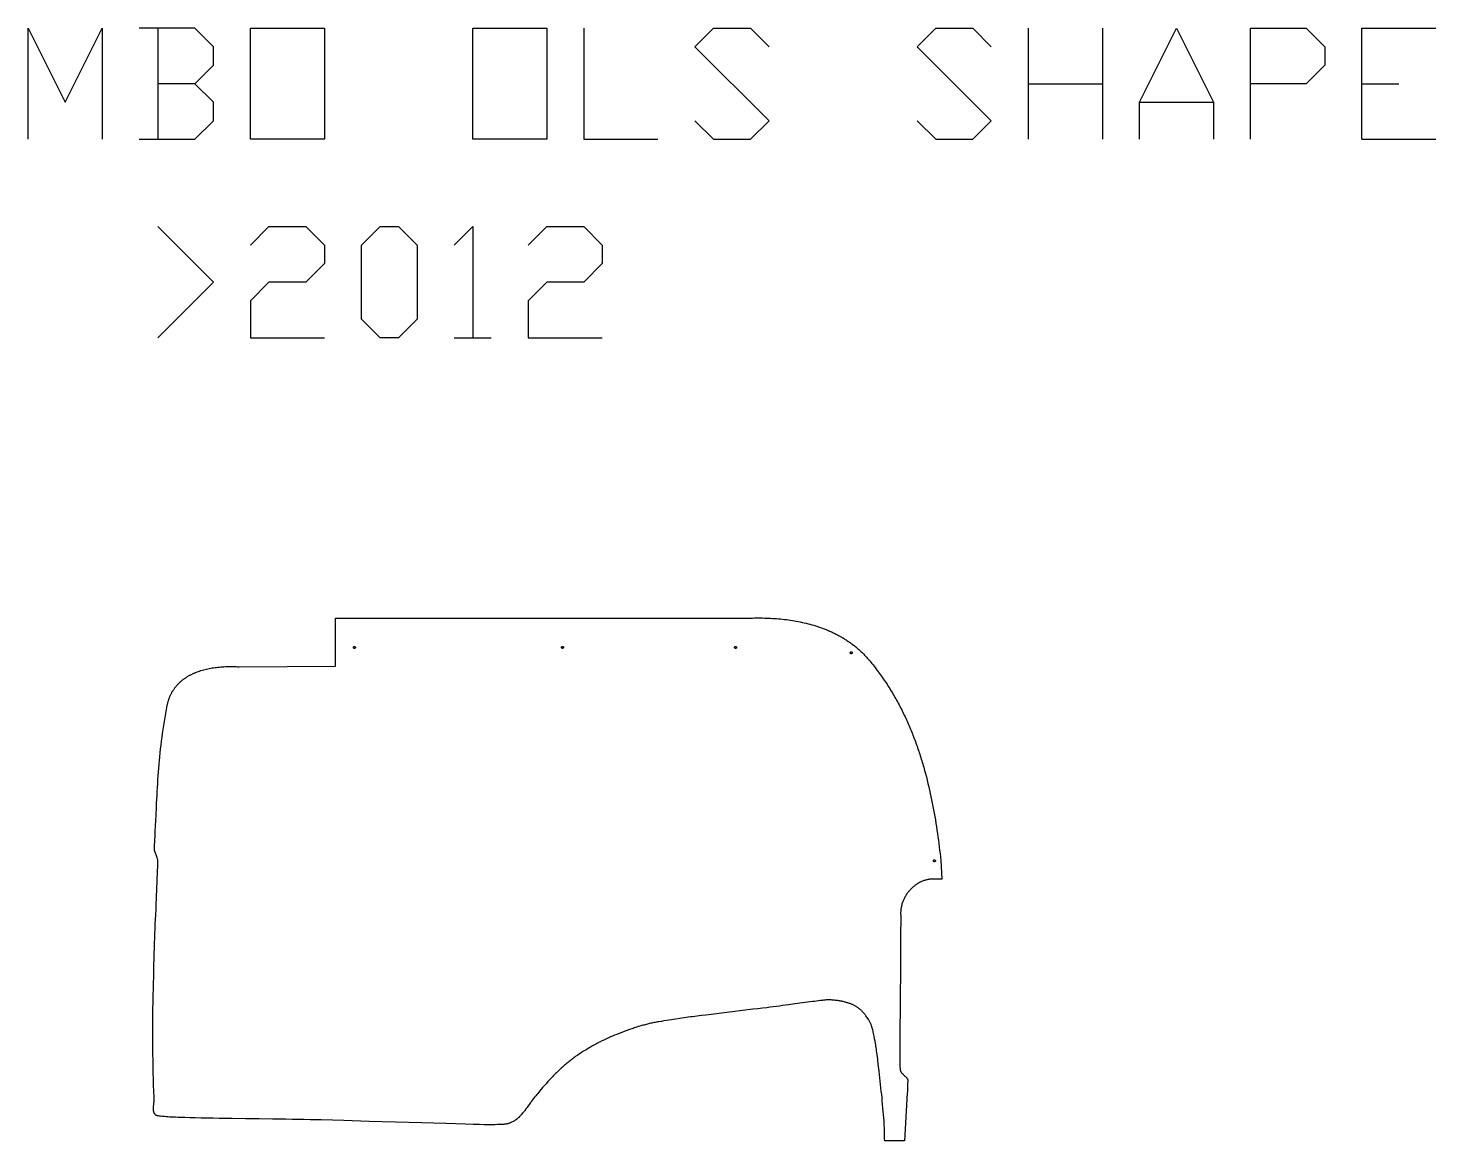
# Model space of a CAD drawing. Extents: x -3764 to 3128, y -3442 to 5238.
# Drawn here: x -242 to 2653, y 2949 to 5238 of the extents above; entities that cross this region are included whole.
import ezdxf

# ---------------------------------------------------------------- set-up
doc = ezdxf.new("R2010")
doc.units = 0
doc.layers.add('Default_Layer', color=1, linetype='CONTINUOUS')

msp = doc.modelspace()

# ---------------------------------------------------------------- linework, layer by layer
at = {"layer": 'Default_Layer'}
for points in [[(-242.5, 5009.4), (-242.5, 5238), (-166.3, 5085.6), (-90.1, 5238), (-90.1, 5009.4)], [(100.4, 5123.7), (138.5, 5161.8), (138.5, 5199.9), (100.4, 5238), (-13.9, 5238)], [(24.2, 5238), (24.2, 5009.4)], [(900.5, 5238), (900.5, 5009.4), (1052.9, 5009.4)], [(1129.1, 5047.5), (1167.2, 5009.4), (1243.4, 5009.4), (1281.5, 5047.5), (1129.1, 5199.9), (1167.2, 5238), (1243.4, 5238), (1281.5, 5199.9)], [(1586.3, 5047.5), (1624.4, 5009.4), (1700.6, 5009.4), (1738.7, 5047.5), (1586.3, 5199.9), (1624.4, 5238), (1700.6, 5238), (1738.7, 5199.9)], [(1814.9, 5009.4), (1814.9, 5238)], [(1967.3, 5238), (1967.3, 5009.4)], [(2043.5, 5009.4), (2043.5, 5085.6), (2119.7, 5238), (2195.9, 5085.6), (2195.9, 5009.4)], [(2272.1, 5009.4), (2272.1, 5238), (2386.4, 5238), (2424.5, 5199.9), (2424.5, 5161.8), (2386.4, 5123.7), (2272.1, 5123.7)], [(2500.7, 5009.4), (2500.7, 5238), (2653.1, 5238)], [(-13.9, 5009.4), (100.4, 5009.4), (138.5, 5047.5), (138.5, 5085.6), (100.4, 5123.7), (24.2, 5123.7)], [(1814.9, 5123.7), (1967.3, 5123.7)], [(2500.7, 5123.7), (2576.9, 5123.7)], [(2043.5, 5085.6), (2195.9, 5085.6)], [(2500.7, 5009.4), (2653.1, 5009.4)], [(24.2, 4829.8), (138.5, 4715.5), (24.2, 4601.2)], [(214.7, 4791.7), (252.8, 4829.8), (329, 4829.8), (367.1, 4791.7), (367.1, 4753.6), (329, 4715.5), (252.8, 4715.5), (214.7, 4677.4), (214.7, 4601.2), (367.1, 4601.2)], [(633.8, 4791.7), (671.9, 4829.8), (671.9, 4601.2)], [(786.2, 4791.7), (824.3, 4829.8), (900.5, 4829.8), (938.6, 4791.7), (938.6, 4753.6), (900.5, 4715.5), (824.3, 4715.5), (786.2, 4677.4), (786.2, 4601.2), (938.6, 4601.2)], [(633.8, 4601.2), (710, 4601.2)]]:
    msp.add_lwpolyline(points, dxfattribs=at)
for points in [[(214.7, 5009.4), (214.7, 5238), (367.1, 5238), (367.1, 5009.4), (214.7, 5009.4)], [(671.9, 5009.4), (671.9, 5238), (824.3, 5238), (824.3, 5009.4), (671.9, 5009.4)], [(481.4, 4601.2), (443.3, 4639.3), (443.3, 4791.7), (481.4, 4829.8), (519.5, 4829.8), (557.6, 4791.7), (557.6, 4639.3), (519.5, 4601.2), (481.4, 4601.2)], [(191.5, 3924.3), (389.7, 3925.7), (389.7, 4024.6), (1247.5, 4024.6), (1251.6, 4024.7), (1255.7, 4024.7), (1259.7, 4024.8), (1263.8, 4024.7), (1267.9, 4024.7), (1272, 4024.6), (1276.1, 4024.5), (1280.2, 4024.3), (1284.3, 4024.2), (1288.4, 4023.9), (1292.6, 4023.7), (1296.7, 4023.4), (1300.8, 4023), (1304.9, 4022.7), (1309, 4022.2), (1313.1, 4021.8), (1317.2, 4021.3), (1321.3, 4020.8), (1325.4, 4020.2), (1329.5, 4019.5), (1333.6, 4018.9), (1337.6, 4018.2), (1341.7, 4017.4), (1345.7, 4016.6), (1349.8, 4015.7), (1353.8, 4014.8), (1357.8, 4013.9), (1361.8, 4012.9), (1365.7, 4011.8), (1369.7, 4010.8), (1373.6, 4009.6), (1377.5, 4008.4), (1381.4, 4007.2), (1385.3, 4005.9), (1389.1, 4004.5), (1393, 4003.1), (1394.9, 4002.4), (1396.8, 4001.6), (1398.7, 4000.9), (1400.5, 4000.1), (1402.4, 3999.3), (1404.3, 3998.5), (1406.2, 3997.7), (1408, 3996.9), (1409.9, 3996.1), (1411.7, 3995.2), (1413.5, 3994.3), (1415.4, 3993.5), (1417.2, 3992.6), (1419, 3991.7), (1420.8, 3990.7), (1422.6, 3989.8), (1424.4, 3988.8), (1426.2, 3987.9), (1427.9, 3986.9), (1429.7, 3985.9), (1431.5, 3984.9), (1433.2, 3983.8), (1434.9, 3982.8), (1436.7, 3981.7), (1438.4, 3980.7), (1440.1, 3979.6), (1441.8, 3978.5), (1443.5, 3977.3), (1445.2, 3976.2), (1446.8, 3975), (1448.5, 3973.9), (1450.1, 3972.7), (1451.8, 3971.5), (1453.4, 3970.3), (1455, 3969), (1456.6, 3967.8), (1458.2, 3966.5), (1459.8, 3965.2), (1461.4, 3963.9), (1463, 3962.6), (1464.5, 3961.2), (1466.1, 3959.9), (1467.6, 3958.5), (1469.1, 3957.1), (1470.6, 3955.7), (1472.1, 3954.3), (1473.6, 3952.8), (1475.1, 3951.4), (1476.5, 3949.9), (1478, 3948.4), (1479.4, 3946.9), (1480.8, 3945.4), (1482.2, 3943.8), (1483.6, 3942.3), (1485, 3940.7), (1486.4, 3939.1), (1488.7, 3936.3), (1491, 3933.6), (1493.2, 3930.8), (1495.4, 3928.1), (1497.7, 3925.3), (1499.8, 3922.5), (1502, 3919.7), (1504.1, 3916.9), (1506.2, 3914.1), (1508.3, 3911.2), (1510.4, 3908.4), (1512.4, 3905.5), (1514.5, 3902.7), (1516.5, 3899.8), (1518.5, 3896.9), (1520.4, 3894), (1522.3, 3891.1), (1524.3, 3888.2), (1526.2, 3885.2), (1528, 3882.3), (1529.9, 3879.3), (1531.7, 3876.4), (1533.5, 3873.4), (1535.3, 3870.4), (1537.1, 3867.4), (1538.8, 3864.4), (1540.6, 3861.4), (1542.3, 3858.4), (1544, 3855.4), (1545.6, 3852.3), (1547.3, 3849.3), (1548.9, 3846.2), (1550.5, 3843.2), (1552.1, 3840.1), (1553.7, 3837), (1555.2, 3833.9), (1556.8, 3830.8), (1558.3, 3827.7), (1559.8, 3824.6), (1561.3, 3821.5), (1562.7, 3818.4), (1564.2, 3815.2), (1565.6, 3812.1), (1567, 3808.9), (1568.4, 3805.8), (1569.8, 3802.6), (1571.1, 3799.4), (1572.4, 3796.2), (1573.8, 3793), (1575.1, 3789.8), (1576.3, 3786.6), (1577.6, 3783.4), (1578.9, 3780.2), (1580.1, 3777), (1581.3, 3773.7), (1582.5, 3770.5), (1583.7, 3767.2), (1584.9, 3764), (1586, 3760.7), (1587.2, 3757.5), (1588.3, 3754.2), (1589.4, 3750.9), (1590.5, 3747.6), (1591.6, 3744.3), (1592.6, 3741), (1593.7, 3737.7), (1594.7, 3734.4), (1595.7, 3731.1), (1596.7, 3727.8), (1597.7, 3724.5), (1598.7, 3721.2), (1599.6, 3717.8), (1601.5, 3711.2), (1603.3, 3704.5), (1605.1, 3697.7), (1606.8, 3691), (1608.5, 3684.3), (1610.1, 3677.5), (1611.6, 3670.7), (1613.1, 3663.9), (1614.6, 3657.1), (1616, 3650.3), (1617.4, 3643.5), (1618.7, 3636.6), (1620, 3629.8), (1621.2, 3622.9), (1622.4, 3616), (1623.6, 3609.1), (1624.7, 3602.2), (1625.8, 3595.4), (1626.8, 3588.5), (1627.8, 3581.5), (1628.8, 3574.6), (1629.8, 3567.7), (1630.7, 3560.8), (1631.5, 3553.9), (1632.4, 3547), (1633.2, 3540.1), (1634, 3533.1), (1634.7, 3526.2), (1636.7, 3487.7), (1615.2, 3487.7), (1613.5, 3487.5), (1611.8, 3487.3), (1610.1, 3487), (1608.4, 3486.7), (1606.7, 3486.3), (1605.1, 3485.9), (1603.4, 3485.4), (1601.8, 3484.9), (1600.2, 3484.4), (1598.6, 3483.8), (1597, 3483.2), (1595.4, 3482.5), (1593.9, 3481.8), (1592.3, 3481), (1590.8, 3480.2), (1589.3, 3479.4), (1587.9, 3478.6), (1586.4, 3477.7), (1585, 3476.7), (1583.6, 3475.8), (1582.2, 3474.8), (1580.8, 3473.7), (1579.5, 3472.6), (1578.2, 3471.5), (1576.9, 3470.4), (1575.6, 3469.3), (1574.4, 3468.1), (1573.2, 3466.9), (1572, 3465.6), (1570.8, 3464.3), (1569.7, 3463), (1568.6, 3461.7), (1567.5, 3460.4), (1566.5, 3459), (1565.5, 3457.6), (1564.5, 3456.2), (1563.6, 3454.7), (1562.6, 3453.3), (1561.8, 3451.8), (1560.9, 3450.3), (1560.1, 3448.8), (1559.3, 3447.2), (1558.6, 3445.7), (1557.9, 3444.1), (1557.2, 3442.5), (1556.6, 3440.9), (1556, 3439.3), (1555.5, 3437.7), (1555, 3436.1), (1554.5, 3434.4), (1554.1, 3432.8), (1553.7, 3431.1), (1553.4, 3429.4), (1553.1, 3427.7), (1552.8, 3426), (1552.6, 3424.3), (1552.4, 3422.6), (1552.3, 3420.9), (1552.2, 3419.2), (1552.2, 3417.4), (1552.2, 3415.7), (1552.3, 3414), (1552.4, 3412.2), (1552.5, 3410.5), (1552.2, 3368.5), (1551.9, 3320.8), (1551.1, 3221.9), (1550.8, 3177.6), (1550.5, 3141.3), (1550.4, 3127.1), (1550.4, 3116.2), (1550.4, 3109), (1550.4, 3107), (1550.4, 3105.9), (1550.6, 3102.2), (1550.8, 3100.2), (1551, 3098.3), (1551.1, 3097.3), (1551.2, 3096.4), (1551.3, 3095.5), (1551.5, 3094.7), (1551.7, 3093.9), (1551.9, 3093.1), (1552.1, 3092.5), (1552.3, 3091.9), (1552.6, 3091.3), (1552.9, 3090.8), (1553.3, 3090.2), (1553.7, 3089.7), (1554.1, 3089.1), (1554.5, 3088.6), (1555, 3088.1), (1555.5, 3087.6), (1556.4, 3086.6), (1557.3, 3085.8), (1558, 3085), (1558.6, 3084.4), (1559.2, 3083.9), (1559.8, 3083.3), (1561, 3082.2), (1562.1, 3081.2), (1562.6, 3080.9), (1562.9, 3080.6), (1563.3, 3080.1), (1563.8, 3079.6), (1564.2, 3079.1), (1564.6, 3078.6), (1565.1, 3077.8), (1565.4, 3077.3), (1565.7, 3076.8), (1566, 3076.3), (1566.3, 3075.7), (1566.5, 3075.1), (1566.6, 3074.8), (1566.6, 3074.5), (1566.7, 3074.4), (1566.7, 3074.1), (1566.7, 3073.3), (1566.7, 3072.2), (1566.7, 3070.9), (1566.6, 3067.6), (1566.5, 3063.6), (1566.2, 3054.9), (1566, 3050.7), (1565.9, 3046.9), (1559.9, 2949.1), (1519.4, 2949.1), (1519.3, 2953.6), (1519.2, 2958.1), (1519, 2967.2), (1518.9, 2971.7), (1518.8, 2976.2), (1518.6, 2980.8), (1518.4, 2985.3), (1518.2, 2987.7), (1518.1, 2990.3), (1517.6, 2996.1), (1517.1, 3002.6), (1516.5, 3009.6), (1515.9, 3016.8), (1515.2, 3024.1), (1514.5, 3031.2), (1513.9, 3038), (1513.2, 3044.7), (1512.5, 3051.4), (1511.8, 3058.2), (1511.1, 3065), (1510.3, 3071.8), (1509.5, 3078.7), (1507.9, 3092.3), (1506.2, 3107), (1505.2, 3114.9), (1504.3, 3122.8), (1503.3, 3130.4), (1502.8, 3134), (1502.4, 3137.4), (1501.9, 3140.7), (1501.5, 3143.7), (1501, 3146.5), (1500.6, 3149), (1499.7, 3153.9), (1498.7, 3159.1), (1497.6, 3164.5), (1497.1, 3167.1), (1496.5, 3169.8), (1496, 3172.3), (1495.4, 3174.8), (1494.8, 3177.1), (1494.3, 3179.2), (1493.8, 3181.2), (1493.3, 3183), (1492.8, 3184.5), (1492.4, 3185.7), (1492, 3186.8), (1491.5, 3187.9), (1491.1, 3189), (1490.6, 3190.1), (1490.1, 3191.2), (1489.6, 3192.3), (1489, 3193.3), (1488.5, 3194.4), (1487.9, 3195.4), (1487.3, 3196.5), (1486.7, 3197.5), (1486.1, 3198.5), (1484.8, 3200.5), (1483.5, 3202.5), (1482.1, 3204.5), (1480.7, 3206.5), (1480, 3207.5), (1479.2, 3208.4), (1478.5, 3209.4), (1477.7, 3210.4), (1476.9, 3211.3), (1476.1, 3212.3), (1475.3, 3213.2), (1474.4, 3214.1), (1473.6, 3215), (1472.7, 3215.9), (1471.8, 3216.8), (1470.9, 3217.6), (1470, 3218.4), (1469, 3219.2), (1468, 3220), (1467, 3220.8), (1465.9, 3221.6), (1464.9, 3222.4), (1463.8, 3223.1), (1462.7, 3223.9), (1461.6, 3224.6), (1460.4, 3225.3), (1459.3, 3226), (1458.1, 3226.7), (1456.9, 3227.4), (1455.7, 3228), (1454.6, 3228.6), (1453.4, 3229.2), (1452.1, 3229.7), (1450.9, 3230.3), (1449.5, 3230.8), (1448.1, 3231.3), (1446.7, 3231.8), (1445.2, 3232.3), (1443.7, 3232.8), (1442.2, 3233.3), (1440.6, 3233.8), (1439.1, 3234.2), (1437.5, 3234.6), (1435.9, 3235), (1434.3, 3235.4), (1432.8, 3235.8), (1431.2, 3236.1), (1429.7, 3236.4), (1428.1, 3236.7), (1426.6, 3237), (1425, 3237.2), (1423.3, 3237.5), (1421.6, 3237.7), (1419.9, 3237.9), (1418.2, 3238.1), (1416.5, 3238.3), (1414.8, 3238.4), (1413, 3238.6), (1411.2, 3238.7), (1409.5, 3238.8), (1407.7, 3238.8), (1406, 3238.9), (1404.3, 3238.9), (1402.6, 3238.9), (1400.8, 3238.9), (1399, 3238.8), (1397.2, 3238.6), (1395.3, 3238.5), (1393.3, 3238.3), (1391.4, 3238.1), (1389.3, 3237.8), (1387.3, 3237.6), (1383.2, 3237), (1379.1, 3236.4), (1375, 3235.9), (1373, 3235.6), (1371, 3235.4), (1334.5, 3230.9), (1321.8, 3229.1), (1309.2, 3227.3), (1302.9, 3226.4), (1296.6, 3225.5), (1290.3, 3224.6), (1283.9, 3223.8), (1276.8, 3222.9), (1268.3, 3221.9), (1258.7, 3220.8), (1248.3, 3219.6), (1226.6, 3217), (1205.8, 3214.6), (1151.5, 3207.9), (1142.4, 3206.8), (1133.2, 3205.6), (1128.7, 3205.1), (1124.1, 3204.5), (1119.7, 3203.9), (1115.3, 3203.3), (1110.9, 3202.7), (1106.6, 3202), (1102.3, 3201.3), (1098, 3200.6), (1089.3, 3199.3), (1080.7, 3197.9), (1075.6, 3197.1), (1070.4, 3196.3), (1065.2, 3195.6), (1060.1, 3194.8), (1055, 3194), (1052.4, 3193.6), (1050, 3193.2), (1047.5, 3192.8), (1045.1, 3192.3), (1042.7, 3191.8), (1040.4, 3191.4), (1038.1, 3190.8), (1035.8, 3190.3), (1033.5, 3189.7), (1031.2, 3189.2), (1028.9, 3188.6), (1026.7, 3188), (1024.4, 3187.3), (1022.1, 3186.7), (1017.6, 3185.4), (1013.1, 3184), (1008.6, 3182.6), (1004.1, 3181.2), (1001.8, 3180.4), (999.4, 3179.6), (994.4, 3177.9), (989.2, 3176), (983.8, 3174), (978.5, 3172), (973.3, 3170.1), (968.4, 3168.1), (963.9, 3166.3), (959.7, 3164.5), (955.4, 3162.7), (951.2, 3160.8), (947, 3158.9), (942.8, 3157), (938.6, 3155), (936.5, 3154), (934.5, 3153), (932.4, 3152), (930.4, 3150.9), (928.4, 3149.9), (926.3, 3148.8), (922.3, 3146.6), (918.2, 3144.3), (914.2, 3142), (910.3, 3139.7), (906.4, 3137.3), (902.5, 3135), (898.8, 3132.6), (895.2, 3130.3), (891.6, 3127.9), (888, 3125.4), (884.4, 3123), (882.6, 3121.7), (880.8, 3120.5), (879.1, 3119.2), (877.3, 3117.9), (875.6, 3116.6), (873.9, 3115.3), (872.2, 3113.9), (870.5, 3112.6), (868.7, 3111.2), (866.9, 3109.7), (865, 3108), (863, 3106.4), (861, 3104.6), (859, 3102.8), (856.9, 3100.9), (854.8, 3099), (852.6, 3097.1), (850.5, 3095.1), (848.4, 3093.2), (846.3, 3091.2), (844.3, 3089.2), (842.3, 3087.3), (840.3, 3085.3), (838.4, 3083.4), (836.5, 3081.5), (834.6, 3079.5), (832.6, 3077.4), (830.7, 3075.3), (828.7, 3073.1), (826.7, 3071), (822.9, 3066.6), (819.2, 3062.4), (815.8, 3058.5), (810.3, 3052), (808.1, 3049.4), (805.9, 3046.7), (803.7, 3044.1), (801.5, 3041.4), (799.4, 3038.7), (797.2, 3036), (795.1, 3033.3), (793, 3030.6), (791.9, 3029.2), (790.8, 3027.7), (788.5, 3024.5), (786.1, 3021.2), (783.7, 3017.8), (781.4, 3014.6), (779.2, 3011.6), (778.2, 3010.2), (777.2, 3009), (776.3, 3007.9), (775.5, 3006.9), (773.8, 3005), (772.1, 3003), (770.2, 3001.1), (768.4, 2999.2), (766.6, 2997.4), (765.7, 2996.6), (764.9, 2995.8), (764, 2995), (763.3, 2994.4), (762.6, 2993.8), (761.9, 2993.2), (761.2, 2992.8), (760.6, 2992.3), (759.9, 2991.8), (759.2, 2991.3), (757.8, 2990.5), (756.4, 2989.6), (754.9, 2988.8), (753.5, 2988.1), (752.1, 2987.4), (750.8, 2986.8), (749.4, 2986.2), (748.1, 2985.7), (746.7, 2985.2), (745.3, 2984.7), (743.9, 2984.3), (742.5, 2983.9), (741.1, 2983.6), (739.6, 2983.3), (738.7, 2983.2), (737.4, 2983.1), (735.7, 2983), (733.7, 2982.9), (731.4, 2982.7), (728.9, 2982.7), (723.3, 2982.5), (717.3, 2982.3), (711.2, 2982.2), (705.3, 2982.1), (699.9, 2982.1), (698.1, 2982.1), (695.2, 2982.2), (686.2, 2982.4), (673.3, 2982.8), (657.2, 2983.2), (616.4, 2984.4), (567.5, 2985.8), (459, 2989.1), (406.6, 2990.7), (360, 2992.1), (349.1, 2992.3), (337.6, 2992.6), (325.6, 2992.9), (313.2, 2993.1), (300.4, 2993.3), (287.2, 2993.5), (260.2, 2993.9), (232.6, 2994.2), (204.9, 2994.5), (177.4, 2994.9), (163.9, 2995), (150.7, 2995.2), (137.8, 2995.4), (125.2, 2995.7), (113.1, 2995.9), (101.4, 2996.2), (90.3, 2996.5), (79.8, 2996.8), (69.9, 2997.1), (65.3, 2997.3), (60.8, 2997.5), (56.5, 2997.7), (52.4, 2997.9), (48.5, 2998.1), (44.8, 2998.4), (41.4, 2998.6), (38.1, 2998.9), (35.1, 2999.1), (32.4, 2999.4), (29.9, 2999.7), (27.7, 3000), (25.7, 3000.3), (24.8, 3000.4), (24, 3000.6), (23.2, 3000.8), (22.5, 3000.9), (21.9, 3001.1), (21.4, 3001.3), (20.9, 3001.4), (20.5, 3001.6), (20.2, 3001.8), (20, 3002), (19.6, 3002.4), (19.2, 3002.8), (18.9, 3003.2), (18.5, 3003.6), (18.2, 3004), (17.9, 3004.5), (17.6, 3004.9), (17.4, 3005.4), (17.2, 3005.8), (16.9, 3006.3), (16.7, 3006.8), (16.5, 3007.2), (16.4, 3007.7), (16.2, 3008.2), (16.1, 3008.7), (15.9, 3009.3), (15.7, 3010.3), (15.6, 3011.4), (15.4, 3012.5), (15.4, 3013.6), (15.3, 3014.7), (15.3, 3015.9), (15.3, 3017.1), (15.4, 3018.2), (15.5, 3019.4), (15.6, 3020.6), (15.8, 3023.1), (16.3, 3027.9), (16.6, 3030.3), (16.7, 3031.5), (16.7, 3032.7), (16.8, 3033.9), (16.8, 3035), (16.8, 3036.1), (16.7, 3037.3), (16.6, 3039.6), (16.5, 3042.2), (16.2, 3047.9), (16, 3054.3), (15.7, 3061.1), (15.5, 3068.2), (15.3, 3075.3), (15, 3089), (14.6, 3105.4), (14.4, 3115.7), (14.2, 3126.7), (14, 3138.3), (13.8, 3150), (13.7, 3161.5), (13.7, 3167), (13.7, 3172.3), (13.7, 3177.6), (13.8, 3182.9), (13.8, 3188.3), (13.9, 3193.8), (14.1, 3204.8), (14.3, 3216), (14.8, 3238.6), (15, 3249.9), (15.2, 3261.1), (15.5, 3273.2), (15.8, 3285.7), (16.3, 3310.9), (16.6, 3323.1), (16.8, 3334.9), (17.1, 3346), (17.5, 3356.3), (17.8, 3366), (18.2, 3375.6), (18.7, 3385.3), (19.1, 3395), (20.1, 3414.4), (20.6, 3424.1), (21, 3433.8), (23.1, 3483.8), (23.9, 3505.5), (24.2, 3512.5), (24.3, 3515.9), (24.3, 3517.1), (24.4, 3518.3), (24.5, 3519.6), (24.5, 3520.8), (24.5, 3522.1), (24.5, 3523.3), (24.5, 3523.9), (24.4, 3524.5), (24.4, 3525.1), (24.3, 3525.8), (24.2, 3526.4), (24.1, 3527), (23.8, 3528.2), (23.5, 3529.4), (23.2, 3530.7), (22.8, 3531.9), (22.4, 3533.1), (21.6, 3535.5), (21.4, 3536.1), (21.1, 3536.8), (20.6, 3538.1), (19.3, 3541.1), (18.7, 3542.6), (18.4, 3543.4), (18.1, 3544.1), (17.9, 3544.9), (17.7, 3545.7), (17.5, 3546.5), (17.4, 3547.3), (17.3, 3547.7), (17.3, 3548.2), (17.2, 3549.6), (17.2, 3551.3), (17.3, 3553.2), (17.4, 3555.5), (17.5, 3557.9), (17.8, 3563.3), (18.1, 3569.2), (18.5, 3575.1), (18.9, 3580.8), (19, 3583.5), (19.1, 3586), (20.6, 3619.2), (21.4, 3635.5), (21.8, 3643.6), (22.2, 3651.7), (22.6, 3659.7), (23.1, 3667.7), (23.6, 3675.7), (24, 3683.7), (24.6, 3691.6), (25.1, 3699.6), (25.7, 3707.5), (26.3, 3715.4), (27, 3723.4), (27.7, 3731.3), (28.4, 3739.3), (29.2, 3747.2), (30.1, 3755.2), (31, 3763.2), (32, 3771.2), (33, 3779.2), (34.1, 3787.3), (34.6, 3791.3), (35.2, 3795.4), (35.8, 3799.5), (36.4, 3803.5), (37.1, 3807.6), (37.7, 3811.7), (38.4, 3815.8), (39.1, 3820), (39.8, 3824.1), (40.5, 3828.2), (41.3, 3832.4), (42.1, 3836.6), (42.8, 3840.8), (43.7, 3845), (44, 3846.5), (44.3, 3847.9), (44.6, 3849.4), (45, 3850.9), (45.4, 3852.3), (45.8, 3853.7), (46.2, 3855.1), (46.7, 3856.5), (47.1, 3857.9), (47.6, 3859.2), (48.1, 3860.6), (48.6, 3861.9), (49.2, 3863.2), (49.7, 3864.5), (50.3, 3865.8), (50.9, 3867), (51.5, 3868.3), (52.1, 3869.5), (52.8, 3870.7), (53.4, 3871.9), (54.1, 3873.1), (54.8, 3874.3), (55.5, 3875.4), (56.2, 3876.6), (57, 3877.7), (57.7, 3878.8), (58.5, 3879.9), (59.3, 3881), (60.1, 3882), (61, 3883.1), (61.8, 3884.1), (62.6, 3885.1), (63.5, 3886.1), (64.4, 3887.1), (65.3, 3888.1), (66.2, 3889.1), (67.2, 3890), (68.1, 3890.9), (69.1, 3891.9), (70, 3892.8), (71, 3893.7), (72, 3894.5), (73, 3895.4), (74.1, 3896.2), (75.1, 3897.1), (76.1, 3897.9), (77.2, 3898.7), (78.3, 3899.5), (79.4, 3900.3), (80.5, 3901), (81.6, 3901.8), (82.7, 3902.5), (83.9, 3903.3), (85, 3904), (86.2, 3904.7), (87.4, 3905.4), (88.6, 3906), (89.7, 3906.7), (91, 3907.3), (92.2, 3908), (93.4, 3908.6), (94.6, 3909.2), (95.9, 3909.8), (97.2, 3910.4), (98.4, 3910.9), (99.7, 3911.5), (101, 3912.1), (102.3, 3912.6), (104.9, 3913.6), (107.6, 3914.6), (110.3, 3915.5), (113, 3916.4), (115.8, 3917.3), (118.6, 3918), (121.4, 3918.8), (124.3, 3919.5), (127.1, 3920.1), (130, 3920.7), (133, 3921.3), (135.9, 3921.8), (138.9, 3922.3), (141.9, 3922.7), (144.9, 3923.1), (147.9, 3923.5), (151, 3923.8), (154, 3924.1), (157.1, 3924.3), (160.2, 3924.5), (163.3, 3924.6), (166.4, 3924.7), (169.6, 3924.8), (172.7, 3924.8), (175.8, 3924.8), (179, 3924.8), (182.1, 3924.7), (185.2, 3924.6), (188.4, 3924.5), (191.5, 3924.3)], [(430.7, 3964), (430.7, 3963.8), (430.6, 3963.6), (430.6, 3963.4), (430.5, 3963.3), (430.4, 3963.1), (430.3, 3962.9), (430.2, 3962.8), (430.1, 3962.6), (429.9, 3962.5), (429.8, 3962.4), (429.6, 3962.3), (429.4, 3962.2), (429.3, 3962.1), (429.1, 3962.1), (428.9, 3962), (428.7, 3962), (428.5, 3962), (428.3, 3962.1), (428.1, 3962.1), (427.9, 3962.2), (427.7, 3962.3), (427.5, 3962.4), (427.4, 3962.5), (427.2, 3962.6), (427.1, 3962.8), (427, 3962.9), (426.9, 3963.1), (426.8, 3963.3), (426.8, 3963.4), (426.7, 3963.6), (426.7, 3963.8), (426.7, 3964), (426.7, 3964.2), (426.7, 3964.4), (426.8, 3964.6), (426.8, 3964.8), (426.9, 3965), (427, 3965.2), (427.1, 3965.3), (427.2, 3965.4), (427.4, 3965.6), (427.5, 3965.7), (427.7, 3965.8), (427.9, 3965.9), (428.1, 3965.9), (428.3, 3966), (428.5, 3966), (428.7, 3966), (428.9, 3966), (429.1, 3966), (429.3, 3965.9), (429.4, 3965.9), (429.6, 3965.8), (429.8, 3965.7), (429.9, 3965.6), (430.1, 3965.4), (430.2, 3965.3), (430.3, 3965.2), (430.4, 3965), (430.5, 3964.8), (430.6, 3964.6), (430.6, 3964.4), (430.7, 3964.2), (430.7, 3964)], [(858.7, 3964), (858.7, 3963.8), (858.6, 3963.6), (858.6, 3963.4), (858.5, 3963.3), (858.4, 3963.1), (858.3, 3962.9), (858.2, 3962.8), (858.1, 3962.6), (857.9, 3962.5), (857.8, 3962.4), (857.6, 3962.3), (857.4, 3962.2), (857.3, 3962.1), (857.1, 3962.1), (856.9, 3962), (856.7, 3962), (856.5, 3962), (856.3, 3962.1), (856.1, 3962.1), (855.9, 3962.2), (855.7, 3962.3), (855.5, 3962.4), (855.4, 3962.5), (855.2, 3962.6), (855.1, 3962.8), (855, 3962.9), (854.9, 3963.1), (854.8, 3963.3), (854.8, 3963.4), (854.7, 3963.6), (854.7, 3963.8), (854.7, 3964), (854.7, 3964.2), (854.7, 3964.4), (854.8, 3964.6), (854.8, 3964.8), (854.9, 3965), (855, 3965.2), (855.1, 3965.3), (855.2, 3965.4), (855.4, 3965.6), (855.5, 3965.7), (855.7, 3965.8), (855.9, 3965.9), (856.1, 3965.9), (856.3, 3966), (856.5, 3966), (856.7, 3966), (856.9, 3966), (857.1, 3966), (857.3, 3965.9), (857.4, 3965.9), (857.6, 3965.8), (857.8, 3965.7), (857.9, 3965.6), (858.1, 3965.4), (858.2, 3965.3), (858.3, 3965.2), (858.4, 3965), (858.5, 3964.8), (858.6, 3964.6), (858.6, 3964.4), (858.7, 3964.2), (858.7, 3964)], [(1214.7, 3964), (1214.7, 3963.8), (1214.6, 3963.6), (1214.6, 3963.4), (1214.5, 3963.3), (1214.4, 3963.1), (1214.3, 3962.9), (1214.2, 3962.8), (1214.1, 3962.6), (1213.9, 3962.5), (1213.8, 3962.4), (1213.6, 3962.3), (1213.4, 3962.2), (1213.3, 3962.1), (1213.1, 3962.1), (1212.9, 3962), (1212.7, 3962), (1212.5, 3962), (1212.3, 3962.1), (1212.1, 3962.1), (1211.9, 3962.2), (1211.7, 3962.3), (1211.5, 3962.4), (1211.4, 3962.5), (1211.2, 3962.6), (1211.1, 3962.8), (1211, 3962.9), (1210.9, 3963.1), (1210.8, 3963.3), (1210.8, 3963.4), (1210.7, 3963.6), (1210.7, 3963.8), (1210.7, 3964), (1210.7, 3964.2), (1210.7, 3964.4), (1210.8, 3964.6), (1210.8, 3964.8), (1210.9, 3965), (1211, 3965.2), (1211.1, 3965.3), (1211.2, 3965.4), (1211.4, 3965.6), (1211.5, 3965.7), (1211.7, 3965.8), (1211.9, 3965.9), (1212.1, 3965.9), (1212.3, 3966), (1212.5, 3966), (1212.7, 3966), (1212.9, 3966), (1213.1, 3966), (1213.3, 3965.9), (1213.4, 3965.9), (1213.6, 3965.8), (1213.8, 3965.7), (1213.9, 3965.6), (1214.1, 3965.4), (1214.2, 3965.3), (1214.3, 3965.2), (1214.4, 3965), (1214.5, 3964.8), (1214.6, 3964.6), (1214.6, 3964.4), (1214.7, 3964.2), (1214.7, 3964)], [(1452.7, 3953), (1452.7, 3952.8), (1452.6, 3952.6), (1452.6, 3952.4), (1452.5, 3952.3), (1452.4, 3952.1), (1452.3, 3951.9), (1452.2, 3951.8), (1452.1, 3951.6), (1451.9, 3951.5), (1451.8, 3951.4), (1451.6, 3951.3), (1451.4, 3951.2), (1451.3, 3951.1), (1451.1, 3951.1), (1450.9, 3951), (1450.7, 3951), (1450.5, 3951), (1450.3, 3951.1), (1450.1, 3951.1), (1449.9, 3951.2), (1449.7, 3951.3), (1449.5, 3951.4), (1449.4, 3951.5), (1449.2, 3951.6), (1449.1, 3951.8), (1449, 3951.9), (1448.9, 3952.1), (1448.8, 3952.3), (1448.8, 3952.4), (1448.7, 3952.6), (1448.7, 3952.8), (1448.7, 3953), (1448.7, 3953.2), (1448.7, 3953.4), (1448.8, 3953.6), (1448.8, 3953.8), (1448.9, 3954), (1449, 3954.2), (1449.1, 3954.3), (1449.2, 3954.4), (1449.4, 3954.6), (1449.5, 3954.7), (1449.7, 3954.8), (1449.9, 3954.9), (1450.1, 3954.9), (1450.3, 3955), (1450.5, 3955), (1450.7, 3955), (1450.9, 3955), (1451.1, 3955), (1451.3, 3954.9), (1451.4, 3954.9), (1451.6, 3954.8), (1451.8, 3954.7), (1451.9, 3954.6), (1452.1, 3954.4), (1452.2, 3954.3), (1452.3, 3954.2), (1452.4, 3954), (1452.5, 3953.8), (1452.6, 3953.6), (1452.6, 3953.4), (1452.7, 3953.2), (1452.7, 3953)], [(1623.7, 3525), (1623.7, 3524.8), (1623.6, 3524.6), (1623.6, 3524.4), (1623.5, 3524.3), (1623.4, 3524.1), (1623.3, 3523.9), (1623.2, 3523.8), (1623.1, 3523.6), (1622.9, 3523.5), (1622.8, 3523.4), (1622.6, 3523.3), (1622.4, 3523.2), (1622.3, 3523.1), (1622.1, 3523.1), (1621.9, 3523), (1621.7, 3523), (1621.5, 3523), (1621.3, 3523.1), (1621.1, 3523.1), (1620.9, 3523.2), (1620.7, 3523.3), (1620.5, 3523.4), (1620.4, 3523.5), (1620.2, 3523.6), (1620.1, 3523.8), (1620, 3523.9), (1619.9, 3524.1), (1619.8, 3524.3), (1619.8, 3524.4), (1619.7, 3524.6), (1619.7, 3524.8), (1619.7, 3525), (1619.7, 3525.2), (1619.7, 3525.4), (1619.8, 3525.6), (1619.8, 3525.8), (1619.9, 3526), (1620, 3526.2), (1620.1, 3526.3), (1620.2, 3526.4), (1620.4, 3526.6), (1620.5, 3526.7), (1620.7, 3526.8), (1620.9, 3526.9), (1621.1, 3526.9), (1621.3, 3527), (1621.5, 3527), (1621.7, 3527), (1621.9, 3527), (1622.1, 3527), (1622.3, 3526.9), (1622.4, 3526.9), (1622.6, 3526.8), (1622.8, 3526.7), (1622.9, 3526.6), (1623.1, 3526.4), (1623.2, 3526.3), (1623.3, 3526.2), (1623.4, 3526), (1623.5, 3525.8), (1623.6, 3525.6), (1623.6, 3525.4), (1623.7, 3525.2), (1623.7, 3525)]]:
    msp.add_lwpolyline(points, close=True, dxfattribs=at)

doc.saveas('drawing.dxf')
